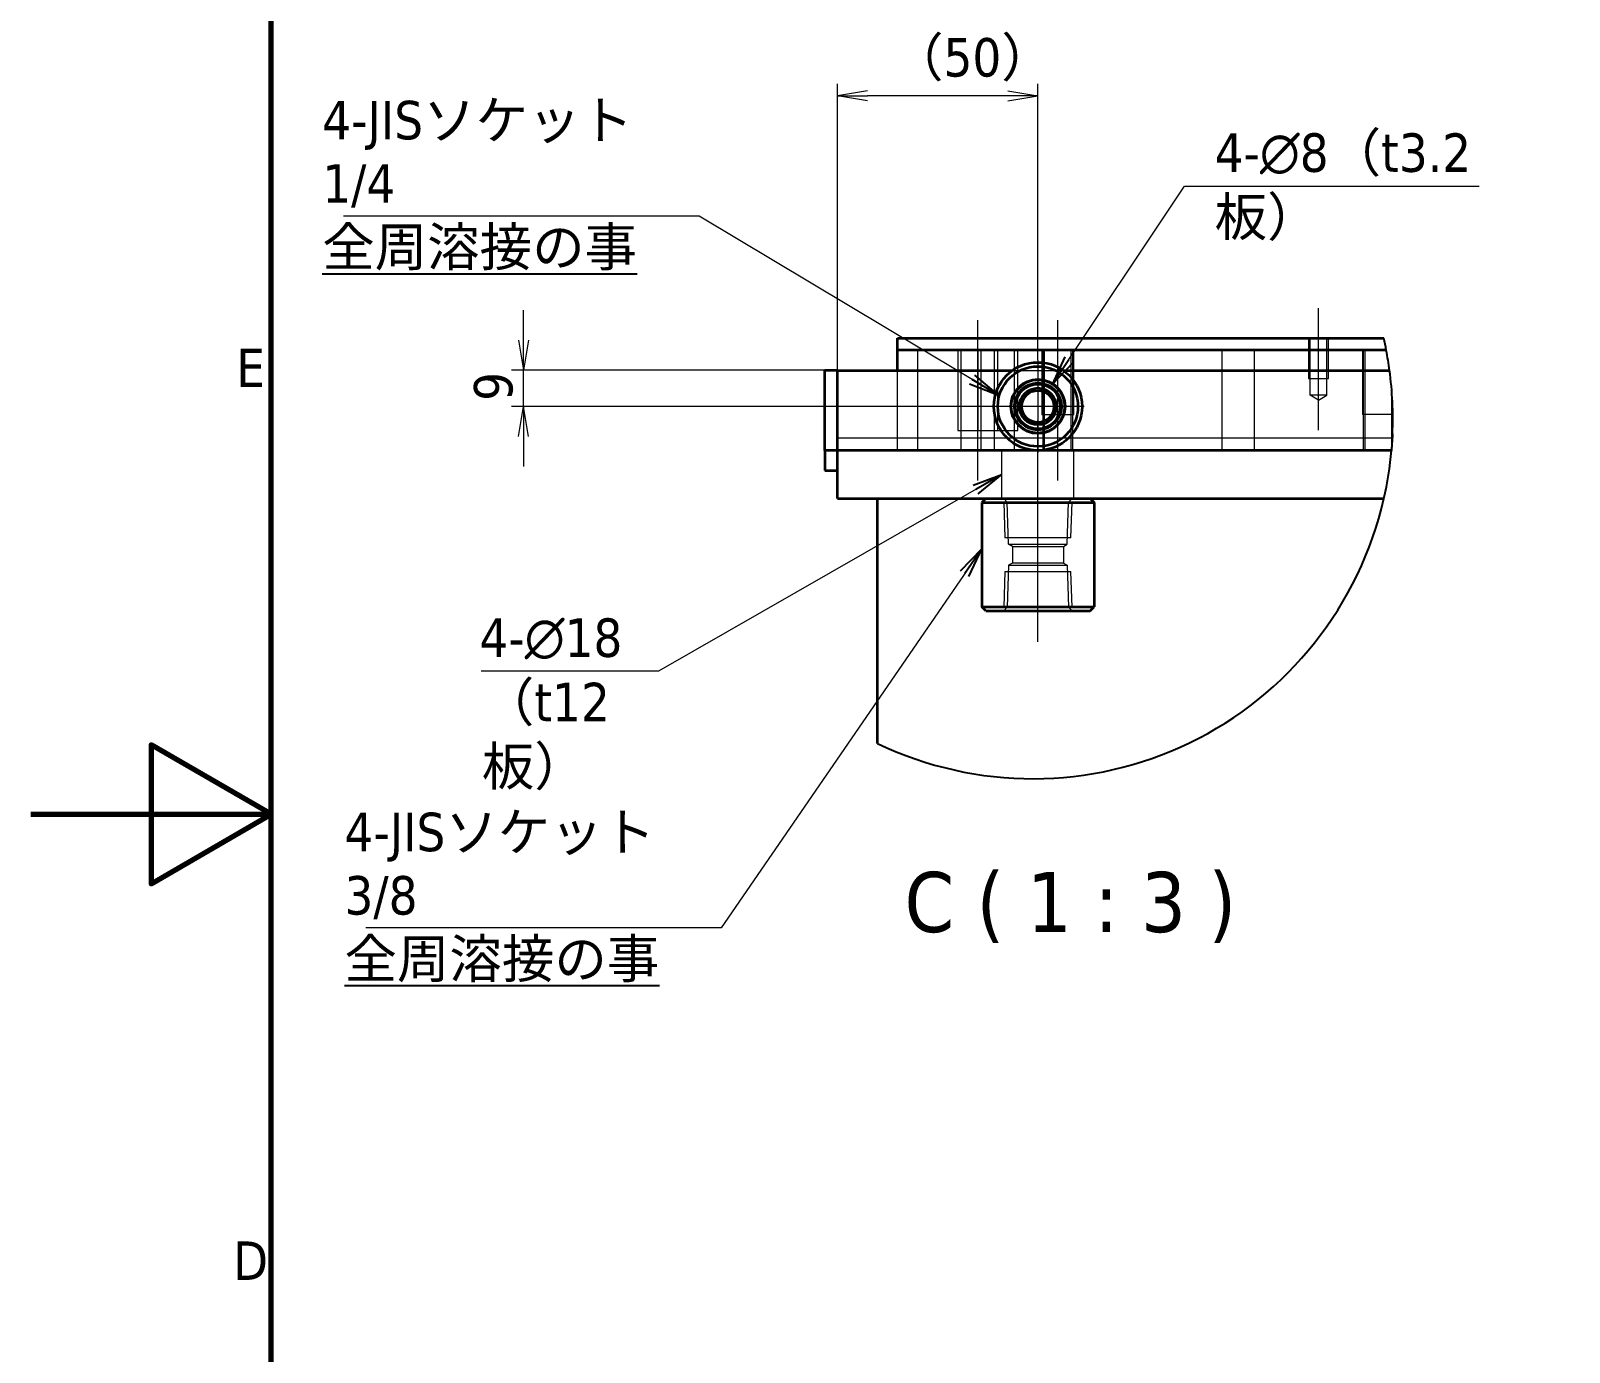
# Model space of a CAD drawing. Header units: millimetres. Extents: x -405 to 8410, y -405 to 5940.
# Drawn here: x 0 to 1280, y 2523 to 3622 of the extents above; entities that cross this region are included whole.
import ezdxf

# ---------------------------------------------------------------- set-up
doc = ezdxf.new("R2010")
doc.units = ezdxf.units.MM
doc.header["$LTSCALE"] = 10
for name, color, linetype, lineweight in [('Border (ISO)', 7, 'Continuous', 70), ('Break Line (JIS)', 7, 'Continuous', 25), ('Center Mark (ISO)', 7, 'Continuous', 5), ('Centerline (ISO)', 7, 'Continuous', 5), ('Dimension (ISO)', 7, 'Continuous', 25), ('Hidden (ISO)', 7, 'Continuous', 5), ('Symbol (ISO)', 7, 'Continuous', 25), ('Visible (ISO)', 7, 'Continuous', 35)]:
    doc.layers.add(name, color=color, linetype=linetype, lineweight=lineweight)
doc.styles.add('MX_NOTE_STANDARD', font='tahoma.ttf')
doc.styles.add('Note Text (JIS)', font='tahoma.ttf')
doc.styles.get("Standard").update_dxf_attribs({"font": 'tahoma.ttf'})
doc.dimstyles.new('Default (JIS)', dxfattribs={"dimscale": 10, "dimtxt": 3.2, "dimasz": 2.5, "dimexe": 1, "dimexo": 0, "dimgap": 0.8, "dimtad": 1, "dimrnd": 1e-08, "dimdsep": 46, "dimtxsty": 'Note Text (JIS)', "dimblk": 'OPEN', "dimcen": 0.09, "dimdle": 10, "dimclrd": 7, "dimclre": 7, "dimclrt": 256, "dimadec": 0, "dimazin": 2, "dimtfac": 0.78125, "dimtmove": 0, "dimatfit": 3, "dimldrblk": 'OPEN', "dimfxl": 1, "dimtolj": 1, "dimtzin": 0, "dimlwd": 0, "dimlwe": 0, "dimarcsym": 0})
doc.dimstyles.new('Default (JIS)$7', dxfattribs={"dimscale": 10, "dimtxt": 3.2, "dimasz": 2.5, "dimexe": 1, "dimexo": 0, "dimgap": 0.8, "dimtad": 1, "dimrnd": 1e-08, "dimdsep": 46, "dimtxsty": 'Note Text (JIS)', "dimblk": 'OPEN', "dimcen": 0.09, "dimdle": 10, "dimclrd": 256, "dimclre": 7, "dimclrt": 256, "dimadec": 0, "dimazin": 2, "dimtfac": 0.78125, "dimtmove": 0, "dimatfit": 3, "dimldrblk": 'OPEN', "dimfxl": 1, "dimtolj": 1, "dimtzin": 0, "dimlwd": 0, "dimlwe": 0, "dimarcsym": 0})

# ---------------------------------------------------------------- blocks, each defined once
blk = doc.blocks.new('図面枠 既定の図面枠')
at = {"layer": 'Border (ISO)', "flags": 128}
for points in [[(20, 20), (20, 574), (821, 574), (821, 20), (20, 20)], [(0, 297), (20, 297), (10, 302.77), (10, 291.23), (20, 297)]]:
    blk.add_lwpolyline(points, dxfattribs=at)
at = {"layer": 'Border (ISO)', "char_height": 3.2, "attachment_point": 7, "style": 'MX_NOTE_STANDARD'}
for s, insert in [('E', (17.09, 332.53)), ('D', (16.83, 258.28))]:
    blk.add_mtext(s, dxfattribs=dict(at, insert=insert))
blk = doc.blocks.new('_Open')
at = {"color": 0, "linetype": 'ByBlock', "lineweight": -2}
for p, q in [((-1, 0.167), (0, 0)), ((-1, -0.167), (0, 0)), ((0, 0), (-1, 0))]:
    blk.add_line(p, q, dxfattribs=at)
blk = doc.blocks.new('*D185')
at = {"layer": 'Defpoints', "color": 0, "linetype": 'Continuous', "transparency": 16777216}
for p in [(409.9, 3339.2), (671, 3339.2), (799.3, 3309.2)]:
    blk.add_point(p, dxfattribs=at)
at = {"layer": 'Dimension (ISO)', "color": 7, "linetype": 'Continuous', "lineweight": 0, "transparency": 16777216}
for p, q in [((409.9, 3364.2), (409.9, 3389.2)), ((671, 3339.2), (399.9, 3339.2)), ((409.9, 3309.2), (409.9, 3339.2)), ((799.3, 3309.2), (399.9, 3309.2)), ((409.9, 3284.2), (409.9, 3259.2))]:
    blk.add_line(p, q, dxfattribs=at)
at = {"layer": 'Dimension (ISO)', "color": 7, "linetype": 'Continuous', "lineweight": 0, "transparency": 16777216, "xscale": 25, "yscale": 25, "zscale": 25}
for p, rotation in [((409.9, 3339.2), 270), ((409.9, 3309.2), 90)]:
    blk.add_blockref('_Open', p, dxfattribs=dict(at, rotation=rotation))
at = {"layer": 'Dimension (ISO)', "linetype": 'Continuous', "lineweight": 5, "transparency": 16777216, "insert": (368.6, 3313.8), "char_height": 32, "attachment_point": 1, "rotation": 90, "style": 'Note Text (JIS)'}
blk.add_mtext('\\A1;9', dxfattribs=at)
blk = doc.blocks.new('*D186')
at = {"layer": 'Defpoints', "color": 0, "linetype": 'Continuous', "transparency": 16777216}
for p in [(671, 3567.5), (837.6, 3347.5), (671, 3339.2)]:
    blk.add_point(p, dxfattribs=at)
at = {"layer": 'Dimension (ISO)', "color": 7, "linetype": 'Continuous', "lineweight": 0, "transparency": 16777216}
for p, q in [((671, 3339.2), (671, 3577.5)), ((837.6, 3347.5), (837.6, 3577.5)), ((812.6, 3567.5), (696, 3567.5))]:
    blk.add_line(p, q, dxfattribs=at)
at = {"layer": 'Dimension (ISO)', "color": 7, "linetype": 'Continuous', "lineweight": 0, "transparency": 16777216, "xscale": 25, "yscale": 25, "zscale": 25, "rotation": 180}
blk.add_blockref('_Open', (671, 3567.5), dxfattribs=at)
at = {"layer": 'Dimension (ISO)', "color": 7, "linetype": 'Continuous', "lineweight": 0, "transparency": 16777216, "xscale": 25, "yscale": 25, "zscale": 25}
blk.add_blockref('_Open', (837.6, 3567.5), dxfattribs=at)
at = {"layer": 'Dimension (ISO)', "linetype": 'Continuous', "lineweight": 5, "transparency": 16777216, "insert": (715.5, 3615.5), "char_height": 32, "attachment_point": 1, "style": 'Note Text (JIS)'}
blk.add_mtext('\\A1;\\fTahoma|b0|i0;（50）', dxfattribs=at)

msp = doc.modelspace()

# ---------------------------------------------------------------- linework, layer by layer
at = {"layer": 'Break Line (JIS)'}
for start, end in [(10.950796, 12.907081), (7.717655, 10.950796), (357.613538, 7.717655), (347.172023, 354.928084), (244.443492, 347.172023)]:
    msp.add_arc((833.452, 3298.954), 299.36, start, end, dxfattribs=at)
msp.add_open_spline([(1132.552, 3286.489), (1132.479, 3284.731), (1132.384, 3282.855), (1132.178, 3279.407), (1132.069, 3277.833), (1131.882, 3275.348), (1131.794, 3274.27), (1131.672, 3272.841), (1131.64, 3272.489), (1131.64, 3272.489)], degree=3, knots=[0.632943997, 0.632943997, 0.632943997, 0.632943997, 0.791365535, 0.791365535, 0.949787074, 0.949787074, 1.108101756, 1.108101756, 1.266416438, 1.266416438, 1.266416438, 1.266416438], dxfattribs=at)
at = {"layer": 'Center Mark (ISO)', "linetype": 'Continuous'}
for p, q in [((837.642, 3347.489), (837.642, 3270.823)), ((875.975, 3309.156), (799.308, 3309.156))]:
    msp.add_line(p, q, dxfattribs=at)
at = {"layer": 'Centerline (ISO)', "linetype": 'Continuous'}
for p, q in [((1070.975, 3289.349), (1070.975, 3390.823)), ((787.642, 3247.489), (787.642, 3380.823)), ((854.308, 3247.489), (854.308, 3380.823)), ((837.642, 3113.408), (837.642, 3297.489))]:
    msp.add_line(p, q, dxfattribs=at)
at = {"layer": 'Hidden (ISO)'}
for p, q in [((1062.642, 3365.823), (1062.642, 3332.489)), ((1064.085, 3318.489), (1064.085, 3365.823)), ((1077.865, 3318.489), (1077.865, 3365.823)), ((1079.308, 3332.489), (1079.308, 3365.823)), ((737.642, 3272.489), (737.642, 3355.823)), ((770.975, 3355.823), (770.975, 3289.156)), ((773.682, 3272.489), (773.682, 3355.823)), ((787.642, 3355.823), (787.642, 3289.156)), ((790.348, 3272.489), (790.348, 3355.823)), ((801.602, 3272.489), (801.602, 3355.823)), ((804.308, 3289.156), (804.308, 3355.823)), ((818.268, 3272.489), (818.268, 3355.823)), ((820.975, 3289.156), (820.975, 3355.823)), ((840.975, 3355.823), (840.975, 3302.489)), ((841.877, 3272.489), (841.877, 3355.823)), ((843.23, 3272.489), (843.23, 3355.823)), ((865.387, 3272.489), (865.387, 3355.823)), ((866.74, 3272.489), (866.74, 3355.823)), ((867.642, 3302.489), (867.642, 3355.823)), ((990.975, 3272.489), (990.975, 3355.823)), ((1017.642, 3272.489), (1017.642, 3355.823)), ((1107.642, 3355.823), (1107.642, 3302.489)), ((1108.544, 3272.489), (1108.544, 3355.823)), ((1109.897, 3272.489), (1109.897, 3355.823)), ((720.975, 3272.489), (720.975, 3339.156)), ((816.56, 3339.156), (858.724, 3339.156)), ((1062.642, 3332.489), (1079.308, 3332.489)), ((1077.865, 3318.489), (1064.085, 3318.489)), ((1070.975, 3314.349), (1064.085, 3318.489)), ((1070.975, 3314.349), (1077.865, 3318.489)), ((1132.053, 3277.656), (1132.053, 3320.253)), ((840.975, 3302.489), (867.642, 3302.489)), ((1132.791, 3302.489), (1107.642, 3302.489)), ((770.975, 3289.156), (804.308, 3289.156)), ((804.308, 3289.156), (820.975, 3289.156)), ((670.975, 3283.156), (1132.395, 3283.156)), ((807.642, 3232.489), (807.642, 3272.489)), ((867.642, 3232.489), (867.642, 3272.489)), ((812.151, 3229.544), (809.206, 3232.489)), ((809.296, 3229.544), (810.225, 3199.808)), ((812.151, 3229.544), (863.132, 3229.544)), ((813.242, 3194.598), (812.151, 3229.544)), ((862.041, 3194.598), (863.132, 3229.544)), ((863.132, 3229.544), (866.078, 3232.489)), ((865.059, 3199.808), (865.987, 3229.544)), ((865.059, 3199.808), (810.225, 3199.808)), ((813.242, 3194.598), (862.041, 3194.598)), ((816.475, 3192.731), (813.242, 3194.598)), ((816.475, 3192.731), (858.808, 3192.731)), ((816.475, 3192.731), (816.475, 3178.914)), ((858.808, 3192.731), (862.041, 3194.598)), ((858.808, 3192.731), (858.808, 3178.914)), ((813.242, 3177.047), (812.151, 3142.101)), ((816.475, 3178.914), (813.242, 3177.047)), ((813.242, 3177.047), (862.041, 3177.047)), ((858.808, 3178.914), (816.475, 3178.914)), ((858.808, 3178.914), (862.041, 3177.047)), ((862.041, 3177.047), (863.132, 3142.101)), ((810.225, 3171.837), (809.296, 3142.101)), ((810.225, 3171.837), (865.059, 3171.837)), ((865.987, 3142.101), (865.059, 3171.837)), ((812.151, 3142.101), (809.206, 3139.156)), ((812.151, 3142.101), (863.132, 3142.101)), ((863.132, 3142.101), (866.078, 3139.156))]:
    msp.add_line(p, q, dxfattribs=at)
for radius in [22.462, 21.643]:
    msp.add_circle((837.642, 3309.156), radius, dxfattribs=at)
at = {"layer": 'Visible (ISO)'}
for p, q in [((720.975, 3365.823), (1125.248, 3365.823)), ((720.975, 3355.823), (720.975, 3365.823)), ((1127.361, 3355.823), (720.975, 3355.823)), ((720.975, 3339.156), (720.975, 3355.823)), ((670.975, 3339.156), (660.308, 3339.156)), ((660.308, 3272.489), (660.308, 3339.156)), ((670.975, 3272.489), (670.975, 3339.156)), ((670.975, 3339.156), (816.56, 3339.156)), ((670.975, 3286.489), (670.975, 3339.156)), ((858.724, 3339.156), (1130.1, 3339.156)), ((660.308, 3272.489), (660.308, 3255.823)), ((670.975, 3272.489), (660.308, 3272.489)), ((670.975, 3255.823), (670.975, 3272.489)), ((1131.64, 3272.489), (670.975, 3272.489)), ((660.308, 3255.823), (670.975, 3255.823)), ((670.975, 3232.489), (670.975, 3255.823)), ((670.975, 3232.489), (1125.34, 3232.489)), ((704.308, 3028.884), (704.308, 3232.489)), ((794.308, 3232.489), (790.975, 3229.156)), ((790.975, 3229.156), (884.308, 3229.156)), ((790.975, 3229.156), (790.975, 3142.489)), ((880.975, 3232.489), (884.308, 3229.156)), ((884.308, 3229.156), (884.308, 3142.489)), ((790.975, 3142.489), (884.308, 3142.489)), ((794.308, 3139.156), (790.975, 3142.489)), ((794.308, 3139.156), (880.975, 3139.156)), ((880.975, 3139.156), (884.308, 3142.489))]:
    msp.add_line(p, q, dxfattribs=at)
for radius in [36.667, 33.333, 22.553, 19.607, 18.626, 15.333, 13.333]:
    msp.add_circle((837.642, 3309.156), radius, dxfattribs=at)

# ---------------------------------------------------------------- block references
at = {"xscale": 10, "yscale": 10, "zscale": 10}
msp.add_blockref('図面枠 既定の図面枠', (0, 0), dxfattribs=at)

# ---------------------------------------------------------------- texts
at = {"layer": 'Symbol (ISO)', "char_height": 32, "width": 288.36305, "attachment_point": 1, "line_spacing_factor": 0.987884, "style": 'Note Text (JIS)'}
for s, insert in [('\\fTahoma|b0|i0;4-JISソケット1/4\\P\\L\\fTahoma|b0|i0;全周溶接の事', (242.415, 3563.277)), ('\\fTahoma|b0|i0;4-JISソケット3/8\\P\\L\\fTahoma|b0|i0;全周溶接の事', (260.897, 2971.325))]:
    msp.add_mtext(s, dxfattribs=dict(at, insert=insert))
at = {"layer": 'Symbol (ISO)', "char_height": 32, "attachment_point": 1, "style": 'Note Text (JIS)'}
for s, insert, width in [('\\fTahoma|b0|i0;{\\H32.0000;4-}\\fAIGDT|b0|i0;{\\H32.0000;n}\\fTahoma|b0|i0;{\\H32.0000;8（t3.2板）}', (984.601, 3536.235), 263.98418), ('\\fTahoma|b0|i0;{\\H32.0000;4-}\\fAIGDT|b0|i0;{\\H32.0000;n}\\fTahoma|b0|i0;{\\H32.0000;18}', (373.171, 3132.881), 123.87397), ('\\fTahoma|b0|i0;（t12板）', (375.146, 3079.374), 150.79417)]:
    msp.add_mtext(s, dxfattribs=dict(at, insert=insert, width=width))
at = {"layer": 'Symbol (ISO)', "insert": (726.679, 2863.041), "char_height": 50, "attachment_point": 7}
msp.add_mtext('C ( 1 : 3 )', dxfattribs=at)

# ---------------------------------------------------------------- dimensions: what is measured, and where the dimension line sits
at = {"layer": 'Dimension (ISO)', "color": 7, "linetype": 'Continuous', "lineweight": 5}
dim = msp.add_linear_dim(base=(670.975, 3567.489), p1=(837.642, 3347.489), p2=(670.975, 3339.156), angle=180, text='\\fTahoma|b0|i0;（<>）', dimstyle='Default (JIS)', override={"dimgap": 0.8, "dimdec": 2, "dimlfac": 0.3, "dimtol": 0, "dimlim": 0, "dimtp": 0, "dimtm": 0, "dimtdec": 2, "dimtofl": 0, "dimatfit": 1}, dxfattribs=at)
dim.commit()
dim.dimension.update_dxf_attribs({"geometry": '*D186', "text_midpoint": (754.308, 3567.489), "dimtype": 160})
dim = msp.add_linear_dim(base=(409.88, 3339.156), p1=(799.308, 3309.156), p2=(670.975, 3339.156), angle=90, dimstyle='Default (JIS)', override={"dimgap": 0.8, "dimdec": 2, "dimlfac": 0.3, "dimtol": 0, "dimlim": 0, "dimtp": 0, "dimtm": 0, "dimtdec": 2, "dimtofl": 1, "dimatfit": 1}, dxfattribs=at)
dim.commit()
dim.dimension.update_dxf_attribs({"geometry": '*D185', "text_midpoint": (409.88, 3324.156), "dimtype": 160})

# ---------------------------------------------------------------- leaders
at = {"layer": 'Symbol (ISO)', "lineweight": 5, "annotation_type": 0, "has_hookline": 1}
for points, hookline_direction, text_width in [([(849.499, 3327.262), (959.601, 3492.278), (984.601, 3492.278)], 0, 219.971), ([(804.308, 3318.687), (555.778, 3467.503), (530.778, 3467.503)], 1, 270.659), ([(807.642, 3252.489), (522.045, 3088.924), (497.045, 3088.924)], 1, 122.477), ([(790.975, 3190.706), (574.26, 2875.551), (549.26, 2875.551)], 1, 270.659)]:
    msp.add_leader(points, dimstyle='Default (JIS)$7', override={"dimgap": 0, "dimtad": 1}, dxfattribs=dict(at, hookline_direction=hookline_direction, text_width=text_width))

doc.saveas('drawing.dxf')
